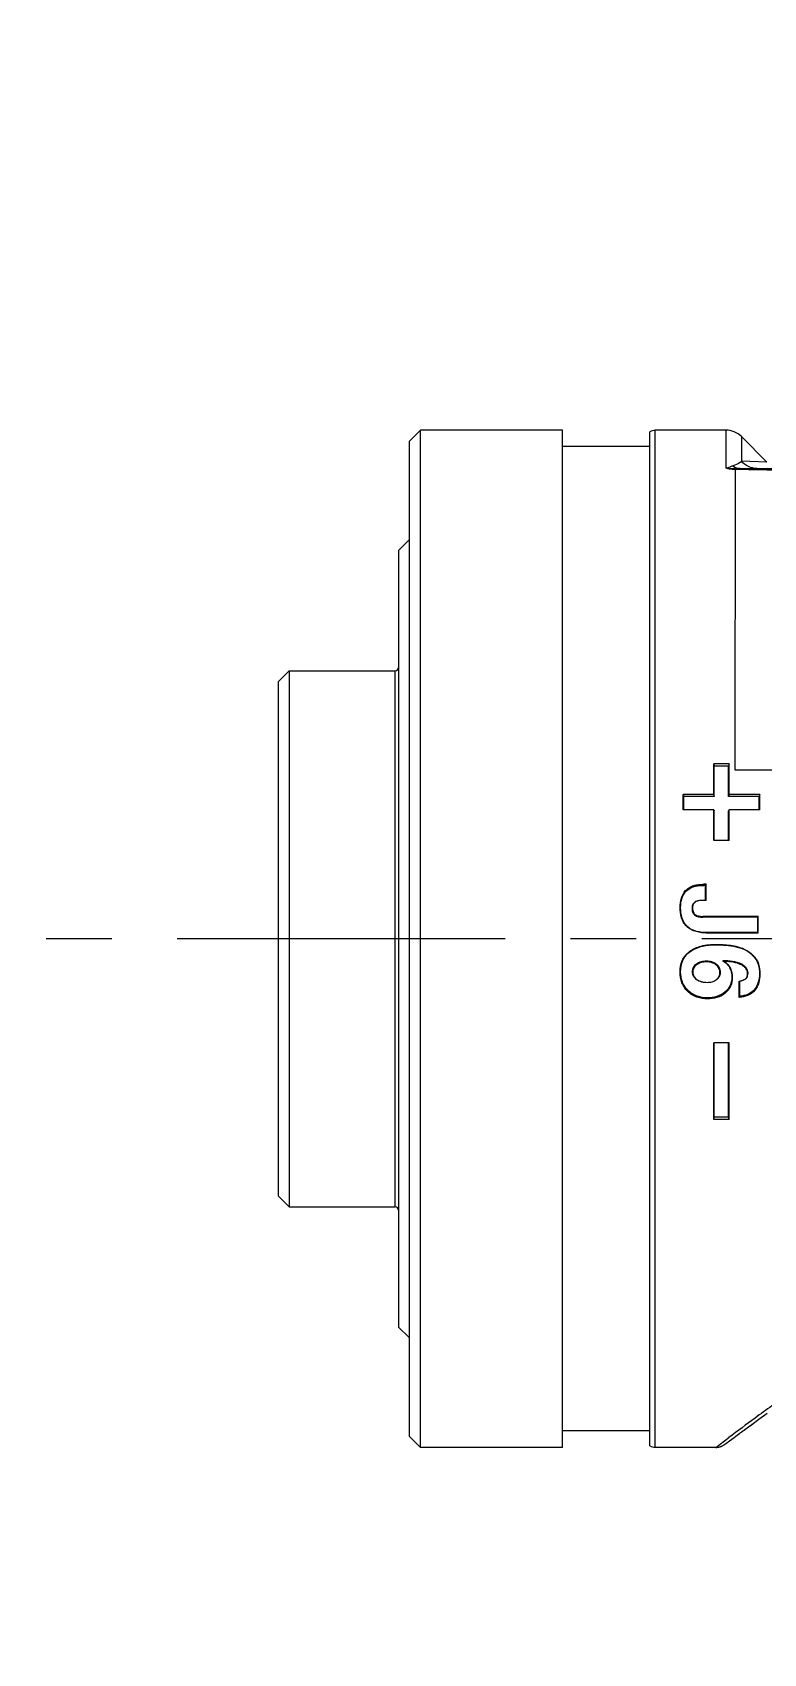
# Model space of a CAD drawing. Header units: millimetres. Extents: x 4086 to 8300, y 123 to 1549.
# Drawn here: x 7658.33 to 7675.06, y 590.53 to 627.59 of the extents above; entities that cross this region are included whole.
import ezdxf

# ---------------------------------------------------------------- set-up
doc = ezdxf.new("R2010")
doc.units = ezdxf.units.MM
doc.linetypes.add('CENTER', pattern=[0.6, 0.375, -0.075, 0.075, -0.075])
for name, color, linetype in [('中心线', 7, 'Continuous'), ('外形图', 7, 'Continuous'), ('运动范围', 7, 'Continuous')]:
    doc.layers.add(name, color=color, linetype=linetype)

msp = doc.modelspace()

# ---------------------------------------------------------------- linework, layer by layer
at = {"layer": '中心线', "linetype": 'CENTER', "ltscale": 20}
msp.add_line((7981.1487, 606.8692), (7585.9109, 606.8692), dxfattribs=at)
at = {"layer": '外形图'}
for p, q in [((7666.959, 618.2442), (7667.209, 618.4942)), ((7667.209, 595.2442), (7667.209, 618.4942)), ((7670.459, 618.4942), (7667.209, 618.4942)), ((7670.459, 595.2442), (7670.459, 618.4942)), ((7672.459, 595.282), (7672.459, 618.4564)), ((7672.584, 595.2442), (7672.584, 618.4942)), ((7674.2018, 618.4942), (7672.584, 618.4942)), ((7674.2018, 618.4942), (7674.2018, 617.6286)), ((7666.959, 595.4942), (7666.959, 618.2442)), ((7672.459, 618.1192), (7670.459, 618.1192)), ((7674.5554, 618.3477), (7674.5554, 617.783)), ((7675.1375, 617.7656), (7674.5554, 618.3477)), ((7675.1375, 617.7656), (7674.5554, 617.783)), ((7674.4089, 617.5999), (7674.4088, 610.7296)), ((7674.5223, 617.6192), (7696.709, 617.6192)), ((7666.709, 615.7442), (7666.9589, 615.9942)), ((7666.709, 615.7442), (7666.709, 597.9942)), ((7664.209, 612.9942), (7663.959, 612.7442)), ((7664.209, 612.9942), (7664.209, 600.7442)), ((7664.209, 612.9942), (7666.634, 612.9942)), ((7666.634, 600.7442), (7666.634, 612.9942)), ((7663.959, 612.7442), (7663.959, 600.9942)), ((7673.924, 610.1642), (7673.924, 610.8642)), ((7674.274, 610.8642), (7673.924, 610.8642)), ((7673.924, 610.8642), (7673.9349, 610.811)), ((7673.9349, 610.1183), (7673.9349, 610.811)), ((7674.263, 610.811), (7673.9349, 610.811)), ((7674.274, 610.8642), (7674.263, 610.811)), ((7674.263, 610.1183), (7674.263, 610.811)), ((7674.274, 610.1642), (7674.274, 610.8642)), ((7674.4088, 610.7296), (7675.6143, 610.7296)), ((7673.224, 609.8142), (7673.224, 610.1642)), ((7673.924, 610.1642), (7673.224, 610.1642)), ((7673.224, 610.1642), (7673.2349, 610.1183)), ((7673.2349, 609.8142), (7673.2349, 610.1183)), ((7673.9349, 610.1183), (7673.2349, 610.1183)), ((7673.924, 610.1642), (7673.9349, 610.1183)), ((7674.274, 610.1642), (7674.263, 610.1183)), ((7674.963, 610.1183), (7674.263, 610.1183)), ((7674.974, 610.1642), (7674.274, 610.1642)), ((7674.974, 610.1642), (7674.963, 610.1183)), ((7674.963, 609.8142), (7674.963, 610.1183)), ((7674.974, 609.8142), (7674.974, 610.1642)), ((7673.924, 609.8142), (7673.224, 609.8142)), ((7673.924, 609.1142), (7673.924, 609.8142)), ((7673.924, 609.8142), (7673.9349, 609.7931)), ((7673.9349, 609.1142), (7673.9349, 609.7931)), ((7674.274, 609.8142), (7674.263, 609.7931)), ((7674.263, 609.1142), (7674.263, 609.7931)), ((7674.274, 609.1142), (7674.274, 609.8142)), ((7674.974, 609.8142), (7674.274, 609.8142)), ((7674.274, 609.1142), (7673.924, 609.1142)), ((7673.6935, 608.1142), (7673.6935, 608.0899)), ((7673.7484, 608.1142), (7673.6935, 608.1142)), ((7673.7374, 608.0899), (7673.6935, 608.0899)), ((7673.7484, 608.1142), (7673.7374, 608.0899)), ((7673.7374, 607.7444), (7673.7374, 608.0899)), ((7673.7484, 607.7425), (7673.7484, 608.1142)), ((7673.2792, 607.9716), (7673.2874, 607.9526)), ((7673.6862, 607.7449), (7673.6867, 607.7464)), ((7673.7484, 607.7425), (7673.6862, 607.7449)), ((7673.7374, 607.7444), (7673.6867, 607.7464)), ((7673.7484, 607.7425), (7673.7374, 607.7444)), ((7673.1537, 607.5902), (7673.1646, 607.5824)), ((7673.4364, 607.5804), (7673.4255, 607.5728)), ((7673.6728, 607.3806), (7673.6728, 607.3641)), ((7674.9415, 607.3806), (7673.6728, 607.3806)), ((7674.9305, 607.3641), (7673.6728, 607.3641)), ((7674.9415, 607.3806), (7674.9305, 607.3641)), ((7674.9305, 607.0099), (7674.9305, 607.3641)), ((7674.9415, 607.0003), (7674.9415, 607.3806)), ((7673.3045, 607.1511), (7673.3122, 607.1559)), ((7673.7728, 607.0003), (7673.7728, 607.0099)), ((7674.9305, 607.0099), (7673.7728, 607.0099)), ((7674.9415, 607.0003), (7673.7728, 607.0003)), ((7674.9415, 607.0003), (7674.9305, 607.0099)), ((7673.9751, 606.7408), (7673.9751, 606.7312)), ((7674.4296, 606.6968), (7674.4272, 606.6879)), ((7673.3691, 606.5791), (7673.3756, 606.5734)), ((7673.5312, 606.2743), (7673.5248, 606.2895)), ((7673.7557, 606.3398), (7673.7557, 606.3564)), ((7673.9802, 606.2695), (7673.9872, 606.2844)), ((7674.5576, 606.2704), (7674.5628, 606.2864)), ((7674.7438, 606.5601), (7674.7372, 606.5547)), ((7674.9215, 606.3554), (7674.9117, 606.356)), ((7673.1537, 606.1071), (7673.1646, 606.1153)), ((7673.4413, 606.1046), (7673.4303, 606.1128)), ((7673.5352, 605.9402), (7673.5289, 605.9413)), ((7673.7703, 605.8731), (7673.7703, 605.8729)), ((7673.9848, 605.9352), (7673.9915, 605.9367)), ((7674.0652, 606.0949), (7674.0762, 606.1032)), ((7674.3467, 605.9828), (7674.3358, 605.9923)), ((7674.5064, 605.5282), (7674.5064, 605.8999)), ((7674.5173, 605.5545), (7674.5173, 605.9012)), ((7674.6526, 605.9559), (7674.6596, 605.9574)), ((7674.6965, 606.0802), (7674.7074, 606.0887)), ((7674.978, 606.062), (7674.9671, 606.0706)), ((7673.3279, 605.6647), (7673.3355, 605.6855)), ((7673.7825, 605.4953), (7673.7825, 605.5209)), ((7674.1895, 605.6318), (7674.1824, 605.6533)), ((7674.8561, 605.6854), (7674.8479, 605.7053)), ((7673.924, 602.7402), (7673.924, 604.4902)), ((7674.274, 604.4902), (7673.924, 604.4902)), ((7673.9349, 602.7948), (7673.9349, 604.4902)), ((7674.263, 602.7948), (7674.263, 604.4902)), ((7674.274, 602.7402), (7674.274, 604.4902)), ((7673.924, 602.7402), (7673.9349, 602.7948)), ((7674.274, 602.7402), (7673.924, 602.7402)), ((7674.263, 602.7948), (7673.9349, 602.7948)), ((7674.274, 602.7402), (7674.263, 602.7948)), ((7664.209, 600.7442), (7663.959, 600.9942)), ((7664.209, 600.7442), (7666.634, 600.7442)), ((7666.709, 597.9942), (7666.959, 597.7442)), ((7674.7954, 595.7707), (7674.9569, 595.8883)), ((7674.9569, 595.8883), (7675.0604, 595.9635)), ((7675.0604, 595.9635), (7675.1442, 596.0239)), ((7666.959, 595.4942), (7667.209, 595.2442)), ((7672.459, 595.6192), (7670.459, 595.6192)), ((7673.97, 595.2442), (7674.269, 595.4692)), ((7674.3584, 595.45), (7674.4592, 595.5243)), ((7674.4589, 595.5241), (7674.508, 595.5601)), ((7674.5076, 595.5598), (7674.569, 595.6049)), ((7674.5686, 595.6046), (7674.638, 595.6555)), ((7674.6375, 595.6551), (7674.7736, 595.7547)), ((7674.7535, 595.74), (7674.8163, 595.7859)), ((7670.459, 595.2442), (7667.209, 595.2442)), ((7673.97, 595.2442), (7672.584, 595.2442)), ((7673.97, 595.2442), (7673.9929, 595.245)), ((7673.97, 595.2442), (7673.9929, 595.245)), ((7674.142, 595.2916), (7674.1484, 595.2955)), ((7674.1667, 595.3078), (7674.1693, 595.3096)), ((7674.1681, 595.3087), (7674.1705, 595.3105)), ((7674.1693, 595.3096), (7674.1729, 595.3122)), ((7674.1717, 595.3113), (7674.1754, 595.314)), ((7674.1741, 595.3131), (7674.1795, 595.317)), ((7674.1781, 595.316), (7674.1897, 595.3246)), ((7674.1878, 595.3232), (7674.2212, 595.348)), ((7674.2212, 595.348), (7674.2281, 595.3532)), ((7674.2354, 595.3587), (7674.2394, 595.3616)), ((7674.2394, 595.3616), (7674.2435, 595.3647)), ((7674.2434, 595.3646), (7674.252, 595.371)), ((7674.2519, 595.371), (7674.3098, 595.414)), ((7674.3038, 595.4096), (7674.3659, 595.4556))]:
    msp.add_line(p, q, dxfattribs=at)
for points in [[(7673.9929, 595.245), (7674.0146, 595.2472), (7674.0353, 595.2506), (7674.0551, 595.2552)], [(7674.0551, 595.2552), (7674.0738, 595.2606), (7674.0915, 595.2669)], [(7674.0915, 595.2669), (7674.1077, 595.2737), (7674.1219, 595.2805), (7674.1334, 595.2866)], [(7674.1334, 595.2866), (7674.142, 595.2916), (7674.1484, 595.2955), (7674.1532, 595.2986), (7674.1569, 595.301), (7674.1597, 595.3029), (7674.1619, 595.3044), (7674.1637, 595.3057), (7674.1667, 595.3078)], [(7674.1597, 595.3029), (7674.1619, 595.3044), (7674.1637, 595.3056), (7674.1653, 595.3068)], [(7674.2281, 595.3532), (7674.2317, 595.3559), (7674.2355, 595.3587)]]:
    msp.add_lwpolyline(points, dxfattribs=at)
for centre, radius, start, end in [((7672.584, 618.2399), 0.25, 90, 120), ((7674.2018, 617.9942), 0.5, 45, 90), ((7666.634, 613.0692), 0.075, 270, 0), ((7673.8834, 605.7652), 0.6498, 64.06615, 67.59423), ((7674.3402, 607.2941), 1.4041, 276.79825, 277.24787), ((7662.2359, 610.6515), 13.2972, 337.33783, 337.46044), ((7666.634, 600.6692), 0.075, 0, 90), ((7731.3907, 519.1515), 95.3272, 126.364065, 126.813872), ((7711.2194, 546.4676), 61.3707, 125.880028, 126.319983), ((7672.584, 595.4985), 0.25, 240, 270), ((7673.97, 595.5798), 0.3356, 269.99999, 292.93409)]:
    msp.add_arc(centre, radius, start, end, dxfattribs=at)
for points, knots in [([(7674.5554, 617.783), (7674.5453, 617.774), (7674.4882, 617.7274), (7674.4198, 617.6947), (7674.3621, 617.6778)], [0, 0, 0, 0, 0.1834839, 1, 1, 1, 1]), ([(7674.909, 617.6192), (7674.843, 617.6192), (7674.7084, 617.6489), (7674.5993, 617.7325), (7674.5554, 617.783)], [0, 0, 0, 0, 0.4964701, 1, 1, 1, 1]), ([(7674.3093, 617.6585), (7674.3022, 617.6555), (7674.2838, 617.6472), (7674.2586, 617.6352), (7674.2298, 617.6256), (7674.2115, 617.6265), (7674.2018, 617.6286)], [0, 0, 0, 0, 0.2033788, 0.5333198, 0.7380357, 1, 1, 1, 1]), ([(7674.2786, 617.6102), (7674.271, 617.6107), (7674.2448, 617.6131), (7674.2179, 617.6188), (7674.2018, 617.6286)], [0, 0, 0, 0, 0.2885538, 1, 1, 1, 1]), ([(7674.3621, 617.6778), (7674.3855, 617.6595), (7674.4362, 617.63), (7674.4943, 617.6192), (7674.5223, 617.6192)], [0, 0, 0, 0, 0.5151199, 1, 1, 1, 1]), ([(7674.4089, 617.5999), (7674.6868, 617.5999), (7675.1807, 617.5945), (7675.8721, 617.5582), (7676.4904, 617.5283), (7677.1108, 617.5038), (7677.7654, 617.4778), (7678.4616, 617.4473), (7679.1969, 617.4181), (7679.6999, 617.404), (7679.9568, 617.398)], [0, 0, 0, 0, 0.1501436, 0.2668222, 0.3741019, 0.4846201, 0.6023406, 0.7281082, 0.861142, 1, 1, 1, 1]), ([(7673.2792, 607.9716), (7673.3036, 607.9992), (7673.3619, 608.0461), (7673.4648, 608.0886), (7673.5766, 608.1103), (7673.6536, 608.1142), (7673.6935, 608.1142)], [0, 0, 0, 0, 0.245243, 0.4884991, 0.7340019, 1, 1, 1, 1]), ([(7673.2874, 607.9526), (7673.3118, 607.9798), (7673.3707, 608.0261), (7673.4741, 608.0668), (7673.5831, 608.0865), (7673.6567, 608.0899), (7673.6935, 608.0899)], [0, 0, 0, 0, 0.2492059, 0.4991115, 0.7494666, 1, 1, 1, 1]), ([(7673.1537, 607.5902), (7673.1537, 607.6596), (7673.1684, 607.7972), (7673.235, 607.9216), (7673.2792, 607.9716)], [0, 0, 0, 0, 0.5096694, 1, 1, 1, 1]), ([(7673.1646, 607.5824), (7673.1646, 607.6487), (7673.1757, 607.7496), (7673.2266, 607.873), (7673.2653, 607.9278), (7673.2874, 607.9526)], [0, 0, 0, 0, 0.4996414, 0.7498351, 1, 1, 1, 1]), ([(7673.6867, 607.7464), (7673.6569, 607.7476), (7673.5974, 607.7461), (7673.5239, 607.7274), (7673.4737, 607.6944), (7673.4352, 607.6483), (7673.4255, 607.6022), (7673.4255, 607.5728)], [0, 0, 0, 0, 0.2510845, 0.5014037, 0.626743, 0.7518738, 1, 1, 1, 1]), ([(7673.6862, 607.7449), (7673.6621, 607.7459), (7673.6125, 607.745), (7673.5349, 607.7305), (7673.4707, 607.6912), (7673.4406, 607.6332), (7673.4364, 607.5983), (7673.4364, 607.5804)], [0, 0, 0, 0, 0.2135472, 0.4369403, 0.6947647, 0.8422501, 1, 1, 1, 1]), ([(7673.3045, 607.1511), (7673.2767, 607.1788), (7673.2286, 607.2417), (7673.1663, 607.3887), (7673.1537, 607.5098), (7673.1537, 607.5902)], [0, 0, 0, 0, 0.2473199, 0.4929549, 1, 1, 1, 1]), ([(7673.3122, 607.1559), (7673.2847, 607.1829), (7673.2369, 607.245), (7673.1767, 607.3881), (7673.1646, 607.5054), (7673.1646, 607.5824)], [0, 0, 0, 0, 0.2502129, 0.5005287, 1, 1, 1, 1]), ([(7673.4255, 607.5728), (7673.4255, 607.5435), (7673.4308, 607.4847), (7673.4624, 607.4314), (7673.4846, 607.4128)], [0, 0, 0, 0, 0.502096, 1, 1, 1, 1]), ([(7673.4364, 607.5804), (7673.4364, 607.5512), (7673.4414, 607.495), (7673.4714, 607.4443), (7673.4915, 607.4272)], [0, 0, 0, 0, 0.5252708, 1, 1, 1, 1]), ([(7673.4846, 607.4128), (7673.5097, 607.3917), (7673.5745, 607.3682), (7673.6399, 607.3641), (7673.6728, 607.3641)], [0, 0, 0, 0, 0.4980365, 1, 1, 1, 1]), ([(7673.4915, 607.4272), (7673.514, 607.4082), (7673.5759, 607.3846), (7673.639, 607.3806), (7673.6728, 607.3806)], [0, 0, 0, 0, 0.4653696, 1, 1, 1, 1]), ([(7673.7728, 607.0003), (7673.7281, 607.0003), (7673.6419, 607.0047), (7673.5166, 607.0283), (7673.4008, 607.0734), (7673.3335, 607.1223), (7673.3045, 607.1511)], [0, 0, 0, 0, 0.2656238, 0.5125877, 0.7562336, 1, 1, 1, 1]), ([(7673.7728, 607.0099), (7673.7315, 607.0099), (7673.6489, 607.0137), (7673.5266, 607.0352), (7673.4099, 607.0786), (7673.3415, 607.1271), (7673.3122, 607.1559)], [0, 0, 0, 0, 0.2502952, 0.5004788, 0.7504217, 1, 1, 1, 1]), ([(7673.3691, 606.5791), (7673.4469, 606.6374), (7673.6474, 606.7233), (7673.8605, 606.7408), (7673.9751, 606.7408)], [0, 0, 0, 0, 0.4592747, 1, 1, 1, 1]), ([(7673.3756, 606.5734), (7673.4594, 606.6356), (7673.6605, 606.7155), (7673.8702, 606.7312), (7673.9751, 606.7312)], [0, 0, 0, 0, 0.4988057, 1, 1, 1, 1]), ([(7673.9751, 606.7408), (7674.0153, 606.7408), (7674.1676, 606.7378), (7674.3203, 606.7216), (7674.4296, 606.6968)], [0, 0, 0, 0, 0.264238, 1, 1, 1, 1]), ([(7674.4272, 606.6879), (7674.5098, 606.6693), (7674.6193, 606.6332), (7674.7146, 606.5718), (7674.7372, 606.5547)], [0, 0, 0, 0, 0.7495006, 1, 1, 1, 1]), ([(7674.4296, 606.6968), (7674.4599, 606.6899), (7674.5705, 606.6604), (7674.6775, 606.611), (7674.7438, 606.5601)], [0, 0, 0, 0, 0.2709805, 1, 1, 1, 1]), ([(7673.1537, 606.1071), (7673.1537, 606.1962), (7673.1745, 606.3333), (7673.2669, 606.489), (7673.3327, 606.5518), (7673.3691, 606.5791)], [0, 0, 0, 0, 0.4982702, 0.7461038, 1, 1, 1, 1]), ([(7673.1646, 606.1153), (7673.1646, 606.2021), (7673.1852, 606.3361), (7673.2761, 606.4869), (7673.3405, 606.5474), (7673.3756, 606.5734)], [0, 0, 0, 0, 0.4986563, 0.7492421, 1, 1, 1, 1]), ([(7673.5248, 606.2895), (7673.4968, 606.2694), (7673.4466, 606.218), (7673.4303, 606.1472), (7673.4303, 606.1128)], [0, 0, 0, 0, 0.5007959, 1, 1, 1, 1]), ([(7673.5312, 606.2743), (7673.5041, 606.2546), (7673.4563, 606.2049), (7673.4413, 606.1372), (7673.4413, 606.1046)], [0, 0, 0, 0, 0.5074528, 1, 1, 1, 1]), ([(7673.7557, 606.3564), (7673.7151, 606.3564), (7673.6333, 606.3479), (7673.5577, 606.3132), (7673.5248, 606.2895)], [0, 0, 0, 0, 0.5006319, 1, 1, 1, 1]), ([(7673.7557, 606.3398), (7673.7161, 606.3398), (7673.6366, 606.3315), (7673.5631, 606.2974), (7673.5312, 606.2743)], [0, 0, 0, 0, 0.5017246, 1, 1, 1, 1]), ([(7673.9872, 606.2844), (7673.9556, 606.3105), (7673.8795, 606.348), (7673.7968, 606.3564), (7673.7557, 606.3564)], [0, 0, 0, 0, 0.4990055, 1, 1, 1, 1]), ([(7673.9802, 606.2695), (7673.9497, 606.2951), (7673.8758, 606.3317), (7673.7955, 606.3398), (7673.7557, 606.3398)], [0, 0, 0, 0, 0.5001335, 1, 1, 1, 1]), ([(7674.0652, 606.0949), (7674.0652, 606.1285), (7674.0503, 606.1964), (7674.0054, 606.2484), (7673.9802, 606.2695)], [0, 0, 0, 0, 0.5056313, 1, 1, 1, 1]), ([(7674.0762, 606.1032), (7674.0762, 606.1377), (7674.0606, 606.2082), (7674.0138, 606.2623), (7673.9872, 606.2844)], [0, 0, 0, 0, 0.4992745, 1, 1, 1, 1]), ([(7674.5628, 606.2864), (7674.4983, 606.3217), (7674.3523, 606.3607), (7674.2049, 606.367), (7674.1311, 606.366)], [0, 0, 0, 0, 0.4990422, 1, 1, 1, 1]), ([(7674.1311, 606.366), (7674.163, 606.3467), (7674.223, 606.3012), (7674.291, 606.2106), (7674.329, 606.1042), (7674.3358, 606.0295), (7674.3358, 605.9923)], [0, 0, 0, 0, 0.2503156, 0.5002604, 0.7500929, 1, 1, 1, 1]), ([(7674.1676, 606.3496), (7674.1965, 606.3289), (7674.2499, 606.2812), (7674.3277, 606.1617), (7674.3467, 606.0531), (7674.3467, 605.9828)], [0, 0, 0, 0, 0.2521884, 0.5011825, 1, 1, 1, 1]), ([(7674.5576, 606.2704), (7674.4998, 606.3023), (7674.3687, 606.3404), (7674.2352, 606.3491), (7674.1676, 606.3496)], [0, 0, 0, 0, 0.493971, 1, 1, 1, 1]), ([(7674.6965, 606.0802), (7674.6965, 606.1), (7674.6898, 606.1402), (7674.6586, 606.1933), (7674.6128, 606.2367), (7674.5767, 606.2598), (7674.5576, 606.2704)], [0, 0, 0, 0, 0.2402437, 0.4820289, 0.7347759, 1, 1, 1, 1]), ([(7674.7074, 606.0887), (7674.7074, 606.1101), (7674.6999, 606.1534), (7674.6659, 606.2092), (7674.6182, 606.2532), (7674.5817, 606.2761), (7674.5628, 606.2864)], [0, 0, 0, 0, 0.2493023, 0.499004, 0.7493363, 1, 1, 1, 1]), ([(7674.7372, 606.5547), (7674.7901, 606.5146), (7674.8557, 606.4519), (7674.9017, 606.3758), (7674.9117, 606.356)], [0, 0, 0, 0, 0.7494481, 1, 1, 1, 1]), ([(7674.7438, 606.5601), (7674.7632, 606.5452), (7674.8328, 606.4872), (7674.8918, 606.4147), (7674.9215, 606.3554)], [0, 0, 0, 0, 0.2694634, 1, 1, 1, 1]), ([(7674.9117, 606.356), (7674.9227, 606.3342), (7674.9582, 606.2428), (7674.9671, 606.1437), (7674.9671, 606.0706)], [0, 0, 0, 0, 0.2506493, 1, 1, 1, 1]), ([(7674.9215, 606.3554), (7674.9327, 606.333), (7674.9689, 606.239), (7674.978, 606.1371), (7674.978, 606.062)], [0, 0, 0, 0, 0.2503699, 1, 1, 1, 1]), ([(7673.3279, 605.6647), (7673.299, 605.6924), (7673.2465, 605.7544), (7673.1717, 605.9001), (7673.1537, 606.0249), (7673.1537, 606.1071)], [0, 0, 0, 0, 0.2468603, 0.4947698, 1, 1, 1, 1]), ([(7673.3355, 605.6855), (7673.3067, 605.7128), (7673.2547, 605.7736), (7673.1819, 605.9154), (7673.1646, 606.0363), (7673.1646, 606.1153)], [0, 0, 0, 0, 0.2504628, 0.5007976, 1, 1, 1, 1]), ([(7673.4303, 606.1128), (7673.4303, 606.0957), (7673.4346, 606.0612), (7673.4623, 605.9976), (7673.501, 605.9609), (7673.5289, 605.9413)], [0, 0, 0, 0, 0.2504779, 0.5008975, 1, 1, 1, 1]), ([(7673.4413, 606.1046), (7673.4413, 606.0877), (7673.4455, 606.0544), (7673.4723, 605.9938), (7673.5088, 605.959), (7673.5352, 605.9402)], [0, 0, 0, 0, 0.2587596, 0.5049365, 1, 1, 1, 1]), ([(7673.5289, 605.9413), (7673.5636, 605.917), (7673.6428, 605.8817), (7673.7279, 605.8729), (7673.7703, 605.8729)], [0, 0, 0, 0, 0.499307, 1, 1, 1, 1]), ([(7673.5352, 605.9402), (7673.5697, 605.9158), (7673.6471, 605.8814), (7673.7301, 605.8731), (7673.7703, 605.8731)], [0, 0, 0, 0, 0.5122019, 1, 1, 1, 1]), ([(7673.7703, 605.8731), (7673.8089, 605.8731), (7673.8849, 605.8803), (7673.9556, 605.9127), (7673.9848, 605.9352)], [0, 0, 0, 0, 0.5115765, 1, 1, 1, 1]), ([(7673.9848, 605.9352), (7674.0094, 605.9543), (7674.0525, 606.0016), (7674.0652, 606.0646), (7674.0652, 606.0949)], [0, 0, 0, 0, 0.5071462, 1, 1, 1, 1]), ([(7673.9915, 605.9367), (7674.017, 605.9562), (7674.0624, 606.0053), (7674.0762, 606.0711), (7674.0762, 606.1032)], [0, 0, 0, 0, 0.5004998, 1, 1, 1, 1]), ([(7674.3358, 605.9923), (7674.3358, 605.9286), (7674.3132, 605.7985), (7674.2309, 605.6946), (7674.1824, 605.6533)], [0, 0, 0, 0, 0.5001564, 1, 1, 1, 1]), ([(7674.3467, 605.9828), (7674.3467, 605.9171), (7674.3237, 605.7828), (7674.2395, 605.6748), (7674.1895, 605.6318)], [0, 0, 0, 0, 0.4990096, 1, 1, 1, 1]), ([(7674.5064, 605.8999), (7674.534, 605.9048), (7674.5851, 605.917), (7674.6338, 605.9402), (7674.6526, 605.9559)], [0, 0, 0, 0, 0.5332722, 1, 1, 1, 1]), ([(7674.5173, 605.9012), (7674.5426, 605.906), (7674.5924, 605.9185), (7674.6399, 605.9411), (7674.6596, 605.9574)], [0, 0, 0, 0, 0.5009678, 1, 1, 1, 1]), ([(7674.6526, 605.9559), (7674.6687, 605.9693), (7674.6928, 606.0107), (7674.6965, 606.0562), (7674.6965, 606.0802)], [0, 0, 0, 0, 0.4647705, 1, 1, 1, 1]), ([(7674.6596, 605.9574), (7674.678, 605.9725), (7674.7034, 606.0167), (7674.7074, 606.0648), (7674.7074, 606.0887)], [0, 0, 0, 0, 0.4975791, 1, 1, 1, 1]), ([(7674.9671, 606.0706), (7674.9671, 606.0054), (7674.9533, 605.8739), (7674.8908, 605.7541), (7674.8479, 605.7053)], [0, 0, 0, 0, 0.5011283, 1, 1, 1, 1]), ([(7674.978, 606.062), (7674.978, 605.9963), (7674.9642, 605.8612), (7674.901, 605.7371), (7674.8561, 605.6854)], [0, 0, 0, 0, 0.4894737, 1, 1, 1, 1]), ([(7673.7825, 605.4953), (7673.6996, 605.4953), (7673.5736, 605.5129), (7673.4235, 605.5848), (7673.3579, 605.636), (7673.3279, 605.6647)], [0, 0, 0, 0, 0.5011659, 0.7493298, 1, 1, 1, 1]), ([(7673.7825, 605.5209), (7673.7014, 605.5209), (7673.5776, 605.5378), (7673.4298, 605.6075), (7673.3649, 605.6576), (7673.3355, 605.6855)], [0, 0, 0, 0, 0.4995975, 0.7499099, 1, 1, 1, 1]), ([(7674.1824, 605.6533), (7674.1282, 605.6072), (7673.9981, 605.5378), (7673.854, 605.5209), (7673.7825, 605.5209)], [0, 0, 0, 0, 0.4989468, 1, 1, 1, 1]), ([(7674.1895, 605.6318), (7674.1329, 605.5831), (7674, 605.5123), (7673.8533, 605.4953), (7673.7825, 605.4953)], [0, 0, 0, 0, 0.5132996, 1, 1, 1, 1]), ([(7674.8561, 605.6854), (7674.8347, 605.6607), (7674.7858, 605.6164), (7674.6702, 605.5532), (7674.5718, 605.5334), (7674.5064, 605.5282)], [0, 0, 0, 0, 0.2497799, 0.4986943, 1, 1, 1, 1]), ([(7674.8479, 605.7053), (7674.8073, 605.659), (7674.7019, 605.5858), (7674.5789, 605.5603), (7674.5173, 605.5545)], [0, 0, 0, 0, 0.4985457, 1, 1, 1, 1])]:
    msp.add_open_spline(points, degree=3, knots=knots, dxfattribs=at)
for points in [[(7674.4171, 617.6169), (7674.3709, 617.615), (7674.3247, 617.612), (7674.2786, 617.6102)], [(7674.2786, 617.6102), (7674.3221, 617.6074), (7674.3655, 617.6041), (7674.4089, 617.5999)], [(7674.3621, 617.6778), (7674.3441, 617.6726), (7674.3265, 617.6659), (7674.3093, 617.6585)], [(7674.5223, 617.6192), (7674.4872, 617.6192), (7674.4521, 617.6183), (7674.4171, 617.6169)], [(7673.4915, 607.4272), (7673.4892, 607.4224), (7673.4866, 607.4177), (7673.4846, 607.4128)], [(7673.9751, 606.7312), (7674.1265, 606.7312), (7674.2795, 606.7212), (7674.4272, 606.6879)]]:
    msp.add_open_spline(points, degree=3, dxfattribs=at)
at = {"layer": '运动范围'}
msp.add_arc((7783.7746, 606.8692), 180.575, 10, 349.993572, dxfattribs=at)

doc.saveas('drawing.dxf')
